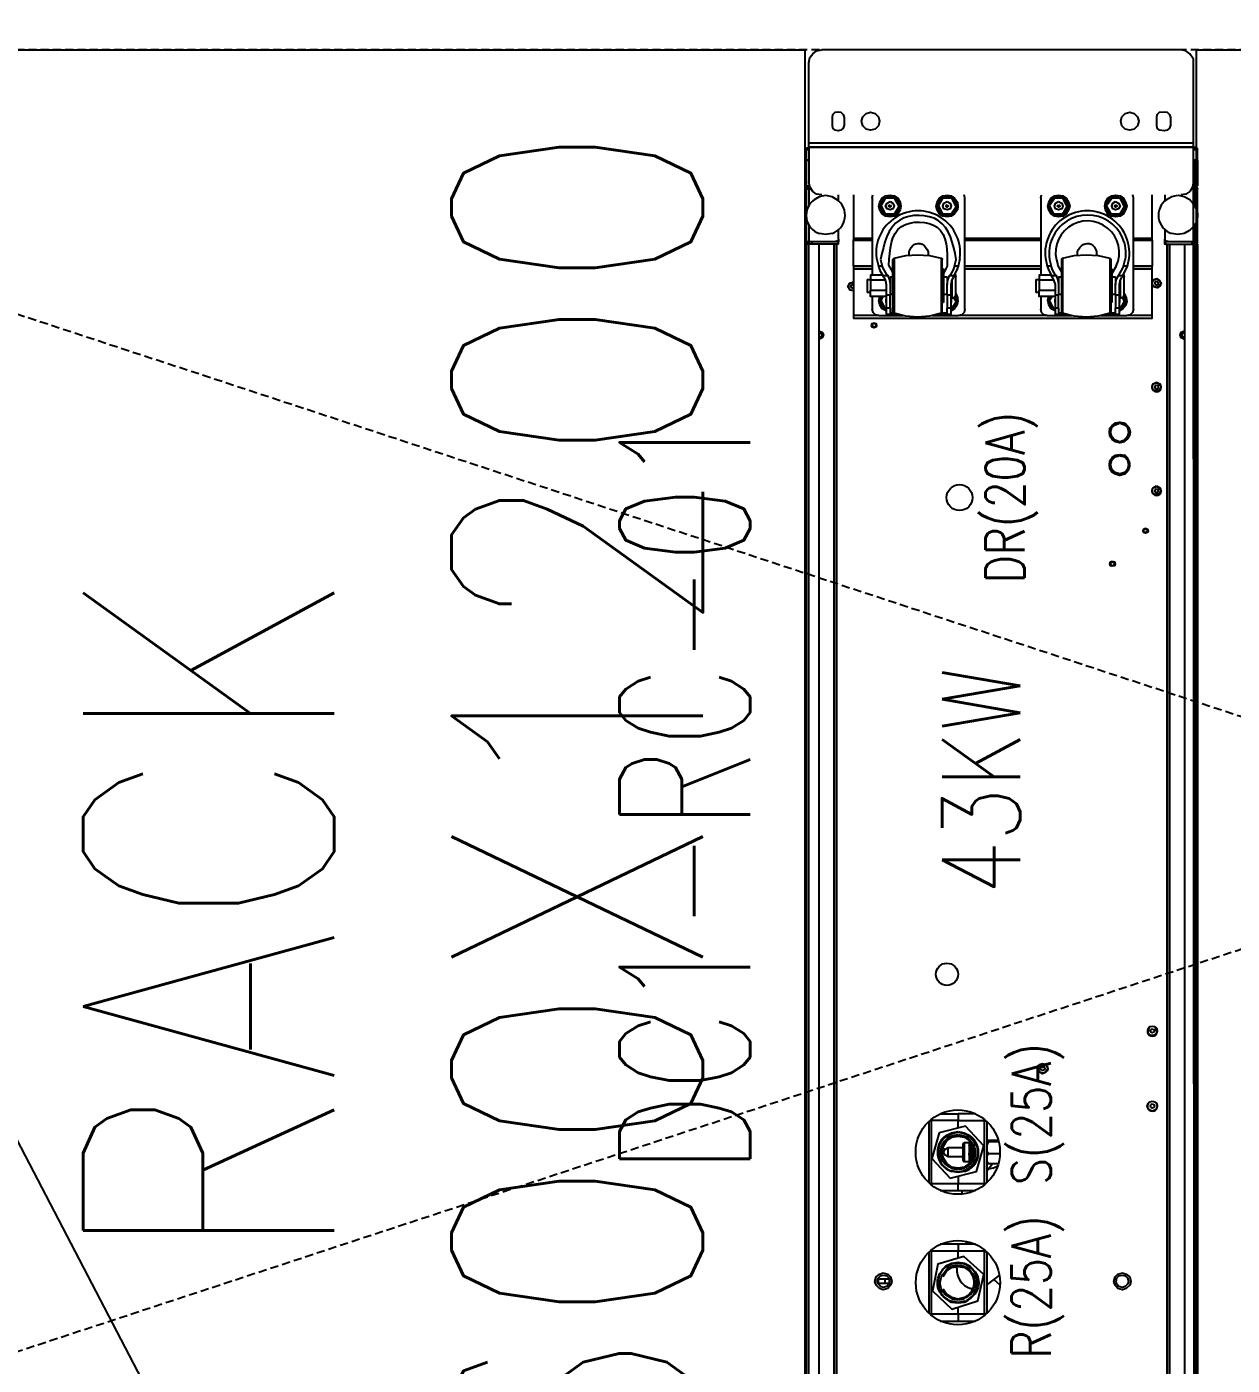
# Model space of a CAD drawing. Extents: x 225000 to 2157367, y 208400 to 840900.
# Drawn here: x 507649 to 508573, y 394294 to 395320 of the extents above; entities that cross this region are included whole.
import ezdxf
from ezdxf.enums import TextEntityAlignment as Align

# ---------------------------------------------------------------- set-up
doc = ezdxf.new("R2010")
doc.units = 0
doc.header["$LTSCALE"] = 10
doc.linetypes.add('XFDP20-DC-PH1$0$HIDDEN2', pattern=[0.1875, 0.125, -0.0625])
for name, color, linetype in [('XFDP20-DC-PH1$0$A-EQ (PH1)', 15, 'XFDP20-DC-PH1$0$HIDDEN2'), ('XFM2Q20-DC$0$M-EQ-TEXT', 3, 'Continuous'), ('XFM2Q20-DC$0$M-HVAC-CEQPM', 22, 'Continuous'), ('XFM2Q20-DC$0$RACK-DC1-600X1200', 6, 'Continuous')]:
    doc.layers.add(name, color=color, linetype=linetype)
doc.styles.add('XFM2Q20-DC$0$XFL10-HVAC-EQ-L194205$0$M-TXT', font='simplex.shx', dxfattribs={"width": 0.8, "bigfont": 'chineset.shx'})
doc.styles.add('XFM2Q20-DC$0$XFL10-HVAC-EQ-L194205$0$Standard', font='txt.shx', dxfattribs={"bigfont": 'chineset.shx'})
doc.styles.add('XFM2Q20-DC$0$XOL30-HVAC-EQ-L194205$0$Standard', font='txt.shx', dxfattribs={"width": 0.8, "bigfont": 'chineset.shx'})

# ---------------------------------------------------------------- blocks, each defined once
blk = doc.blocks.new('Data Center Layout_L20')
blk.add_line((511425.59, 187202.31), (498925.59, 211202.31))
blk = doc.blocks.new('XFDP20-DC-PH1')
at = {"layer": 'XFDP20-DC-PH1$0$A-EQ (PH1)', "ltscale": 5}
for p, q in [((510675.6, 194102.3, 0), (507025.6, 195302.3, 0)), ((507025.6, 194102.3, 0), (510675.6, 195302.3, 0))]:
    blk.add_line(p, q, dxfattribs=at)
blk.add_lwpolyline([(510675.6, 195302.3), (507025.6, 195302.3), (507025.6, 194102.3), (510675.6, 194102.3)], close=True, dxfattribs=at)
blk = doc.blocks.new('XFM2Q20-DC$0$43KW-ROW COOLER')
at = {"layer": 'XFM2Q20-DC$0$M-HVAC-CEQPM'}
for p, q in [((2185.3, -1392.6), (2184.9, -302.6)), ((2187.9, -312.9), (2185.7, -312.9)), ((2185.7, -332.2), (2185.7, -312.9)), ((2187.9, -312.9), (2187.9, -332.2)), ((2185.7, -332.2), (2187.9, -332.2)), ((1894.3, -342.6), (1898.2, -340.4)), ((1898.2, -340.4), (1902.9, -339.5)), ((1902.9, -339.5), (1907.7, -340.4)), ((1907.7, -340.4), (1911.5, -342.6)), ((2164.2, -342.6), (2168.1, -340.4)), ((2168.1, -340.4), (2172.8, -339.5)), ((2172.8, -339.5), (2177.6, -340.4)), ((2177.6, -340.4), (2181.9, -342.6)), ((1902.9, -369.6), (1898.2, -368.8)), ((1907.7, -368.8), (1902.9, -369.6)), ((2172.8, -369.6), (2168.1, -368.8)), ((2177.6, -368.8), (2172.8, -369.6)), ((1897.8, -376.9), (1890, -376.9)), ((1890, -1353.7), (1890, -376.9)), ((1897.8, -376.9), (1897.8, -1317.8)), ((2178, -376.9), (2185.7, -376.9)), ((2178, -376.9), (2178, -1317.8)), ((2185.7, -1353.7), (2185.7, -376.9)), ((1942, -387.7), (1943.3, -393.7)), ((1945, -388.6), (1946.3, -393.7)), ((1966.9, -385.1), (1966.9, -382.5)), ((1981.5, -382.5), (1981.5, -385.5)), ((2001.7, -393.7), (2003, -388.6)), ((2004.7, -393.7), (2006, -387.7)), ((2071.4, -387.7), (2072.7, -393.7)), ((2074.4, -388.6), (2075.7, -393.7)), ((2095.9, -385.1), (2095.9, -382.5)), ((2110.5, -382.5), (2110.5, -385.5)), ((2131.1, -393.7), (2132.4, -388.6)), ((2134.1, -393.7), (2135.4, -387.7)), ((1954.4, -398.4), (1951.4, -392.9)), ((1996.1, -393.7), (1993.1, -399.3)), ((2083.8, -398.4), (2080.8, -392.9)), ((2125.5, -393.7), (2122.1, -399.3)), ((2153.9, -484), (2156.5, -482.7)), ((2156.5, -482.7), (2159.1, -484)), ((2128.5, -514.1), (2128.5, -513.2)), ((2128.5, -513.2), (2131.6, -513.7)), ((2131.6, -528.3), (2128.5, -529.1)), ((2128.5, -529.1), (2128.5, -528.3)), ((2128.5, -539), (2128.5, -538.2)), ((2128.5, -538.2), (2131.6, -538.6)), ((2128.5, -554.1), (2128.5, -552.8)), ((2131.6, -553.2), (2128.5, -554.1)), ((2153.9, -563.5), (2156.5, -562.2)), ((2156.5, -562.2), (2159.1, -563.5)), ((2151.3, -976.4), (2153.1, -976)), ((2151.3, -976.4), (2153.1, -976)), ((2153.1, -976), (2155.2, -976.4)), ((2153.1, -976), (2155.2, -976.4)), ((2151.3, -1034), (2153.1, -1033.6)), ((2153.1, -1033.6), (2155.2, -1034)), ((1995, -1059.9), (1999.3, -1057.8)), ((1995.4, -1060.4), (1999.7, -1058.2)), ((1996.2, -1061.6), (2000.1, -1059.9)), ((1999.3, -1057.8), (2004.4, -1056.9)), ((1999.7, -1058.2), (2004.4, -1057.3)), ((2000.1, -1059.9), (2004.4, -1059.1)), ((2004.4, -1056.9), (2009.1, -1057.8)), ((2004.4, -1057.3), (2009.1, -1058.2)), ((2004.4, -1059.1), (2008.3, -1059.9)), ((2008.3, -1059.9), (2012.1, -1061.6)), ((2009.1, -1057.8), (2013.4, -1059.9)), ((2009.1, -1058.2), (2013, -1060.4)), ((2004.4, -1087.9), (1999.7, -1087)), ((2004.4, -1086.1), (2000.1, -1085.3)), ((2008.3, -1085.3), (2004.4, -1086.1)), ((2009.1, -1087), (2004.4, -1087.9)), ((2004.4, -1088.3), (1999.3, -1087.4)), ((2009.1, -1087.4), (2004.4, -1088.3)), ((1995, -1159.8), (1999.3, -1157.7)), ((1995.4, -1160.3), (1999.7, -1158.1)), ((1999.3, -1157.7), (2004.5, -1156.8)), ((1999.7, -1158.1), (2004.5, -1157.3)), ((2004.5, -1156.8), (2009.2, -1157.7)), ((2004.5, -1157.3), (2009.2, -1158.1)), ((2009.2, -1157.7), (2013.5, -1159.8)), ((2009.2, -1158.1), (2013.1, -1160.3)), ((1992.9, -1168), (1995.4, -1163.7)), ((1995.4, -1163.7), (1999.7, -1161.1)), ((1996.3, -1161.6), (2000.2, -1159.8)), ((1999.7, -1161.1), (2004.5, -1160.3)), ((2000.2, -1159.8), (2004.5, -1159)), ((2003.2, -1161.6), (2003.2, -1160.3)), ((2004.5, -1159), (2008.3, -1159.8)), ((2004.5, -1160.3), (2009.2, -1161.1)), ((2008.3, -1159.8), (2012.2, -1161.6)), ((2009.2, -1161.1), (2013.1, -1163.7)), ((1995.4, -1181.3), (1992.9, -1177.5)), ((2015.6, -1177.5), (2013.9, -1177)), ((1999.7, -1183.9), (1995.4, -1181.3)), ((2004.5, -1188.2), (1999.3, -1187.8)), ((2004.5, -1185.2), (1999.7, -1183.9)), ((2004.5, -1187.8), (1999.7, -1186.9)), ((2004.5, -1186.1), (2000.2, -1185.2)), ((2009.2, -1183.9), (2004.5, -1185.2)), ((2008.3, -1185.2), (2004.5, -1186.1)), ((2009.2, -1186.9), (2004.5, -1187.8)), ((2009.2, -1187.8), (2004.5, -1188.2))]:
    blk.add_line(p, q, dxfattribs=at)
for points in [[(2184.9, -299.6), (1890, -299.6), (1890, -237.9), (1890.9, -234), (1893, -231), (1896, -228.9), (1899.9, -228)], [(2175, -228), (1899.9, -228)], [(2184.9, -299.6), (2184.9, -235.2), (2181.9, -231), (2178.8, -228.9), (2175, -228)], [(1917.1, -279.8), (1917.1, -285.8), (1916.3, -288), (1914.5, -289.7), (1912.4, -290.1), (1910.2, -289.7), (1908.5, -288), (1908.1, -285.8), (1908.1, -279.8), (1908.5, -277.6), (1910.2, -275.9), (1912.4, -275.5), (1914.5, -275.9), (1916.3, -277.6), (1917.1, -279.8), (1917.1, -279.8)], [(1937.3, -289.7), (1933.9, -288.8), (1931.3, -286.2), (1930.4, -282.8), (1931.3, -279.4), (1933.9, -276.8), (1937.3, -275.9), (1940.8, -276.8), (1943.3, -279.4), (1944.2, -282.8), (1943.3, -286.2), (1940.8, -288.8), (1937.3, -289.7), (1937.3, -289.7)], [(2135.9, -289.7), (2132.5, -288.8), (2129.9, -286.2), (2129.1, -282.8), (2129.9, -279.4), (2132.5, -276.8), (2135.9, -275.9), (2139.4, -276.8), (2142, -279.4), (2142.8, -282.8), (2142, -286.2), (2139.4, -288.8), (2135.9, -289.7), (2135.9, -289.7)], [(2167.2, -285.8), (2166.4, -288), (2164.7, -289.7), (2162.5, -290.1), (2158.7, -289.7), (2157, -288), (2156.6, -285.8), (2156.6, -279.8), (2157, -277.6), (2158.7, -275.9), (2162.5, -275.5), (2164.7, -275.9), (2166.4, -277.6), (2167.2, -279.8), (2167.2, -285.8), (2167.2, -285.8)], [(1890, -304.3), (1887.9, -304.3), (1888.7, -303), (1890, -302.6)], [(1887.9, -304.3), (1887.9, -304.7)], [(1890, -304.7), (1887.9, -304.7), (1887.9, -312.5)], [(1890, -302.6), (2184.9, -302.6), (2184.9, -299.6)], [(1890, -302.6), (1890, -299.6)], [(2184.9, -329.2), (2184.9, -302.6), (1890, -302.6)], [(1890, -302.6), (1890, -329.2)], [(2184.9, -302.6), (2185.7, -302.6), (2185.7, -304.3)], [(2185.7, -304.3), (2184.9, -304.3)], [(2185.7, -302.6), (2185.7, -304.3)], [(2185.7, -302.6), (2187, -303), (2187.9, -304.3)], [(2187.9, -312.5), (2187.9, -304.7), (2185.7, -304.7), (2185.7, -304.3)], [(2185.7, -304.3), (2187.9, -304.3)], [(2185.7, -304.7), (2185.7, -304.3)], [(2187.9, -304.7), (2187.9, -304.3)], [(1890, -312.5), (1887.9, -312.5)], [(1887.9, -312.5), (1887.9, -312.9)], [(1890, -312.9), (1887.9, -312.9), (1887.9, -332.2), (1890, -332.2)], [(2187.9, -312.5), (2184.9, -312.5)], [(2185.7, -312.9), (2185.7, -312.5)], [(2187.9, -312.9), (2187.9, -312.5)], [(1887.9, -334.4), (1890, -334.4), (1890, -332.2)], [(1887.9, -334.4), (1888.7, -332.7), (1890, -332.2)], [(1887.9, -334.4), (1887.9, -334)], [(1887.9, -334.4), (1887.9, -374.8), (1890, -374.8)], [(1889.6, -332.2), (1889.6, -331.8)], [(1899.9, -339.1), (1896, -338.7), (1893, -336.5), (1890.9, -333.1), (1890, -329.2)], [(1890, -332.2), (1890, -331.8)], [(1890, -332.2), (1890.5, -332.2)], [(1890.5, -332.2), (1890, -332.2)], [(1890, -334.4), (1890, -334)], [(1890, -334.4), (1890, -334)], [(1891.3, -334.4), (1890, -334.4)], [(1890, -334.4), (1891.3, -334.4)], [(1890, -334.4), (1890, -347.3)], [(2184.9, -329.2), (2184, -333.1), (2181.9, -336.5), (2178.8, -338.7), (2175, -339.1)], [(2185.7, -332.2), (2185.7, -334.4), (2183.6, -334.4)], [(2183.6, -334.4), (2183.6, -334)], [(2183.6, -334), (2183.6, -334.4)], [(2185.7, -334.4), (2183.6, -334.4)], [(2184.4, -332.2), (2185.7, -332.2)], [(2185.7, -332.2), (2184.4, -332.2)], [(2185.7, -332.2), (2185.7, -331.8)], [(2185.7, -332.2), (2187, -332.7), (2187.9, -334.4)], [(2185.7, -334.4), (2185.7, -334)], [(2185.7, -334.4), (2185.7, -334)], [(2187.9, -334.4), (2185.7, -334.4)], [(2185.7, -374.8), (2187.9, -374.8), (2187.9, -334.4)], [(2185.7, -347.3), (2185.7, -334.4)], [(2186.2, -332.2), (2186.2, -331.8)], [(2187.9, -334.4), (2187.9, -334)], [(1912.8, -343.4), (1912.8, -339.1)], [(1924.3, -339.1), (1924.3, -372.2)], [(1938.5, -341.3), (1939, -339.1)], [(1938.5, -341.3), (1938.5, -400.6)], [(1952.3, -339.5), (1955.3, -340), (1958.3, -341.7), (1960, -344.7), (1960.5, -347.7), (1960, -350.7), (1958.3, -353.7), (1955.3, -355.5), (1952.3, -355.9), (1948.8, -355.5), (1946.3, -353.7), (1944.5, -350.7), (1943.7, -347.7), (1944.5, -344.7), (1946.3, -341.7), (1948.8, -340), (1952.3, -339.5), (1952.3, -339.5)], [(1945.4, -347.3), (1948.8, -341.7), (1948.8, -341.3), (1945, -347.3), (1945.4, -347.3), (1945.4, -347.3)], [(1948.4, -354.2), (1945.8, -351.2), (1945, -347.3), (1945.8, -343.8), (1948.4, -341.3)], [(1945, -347.3), (1948.4, -354.2), (1948.8, -353.7)], [(1948.8, -353.7), (1945.4, -347.3)], [(1948.8, -341.3), (1952.3, -340.4), (1955.7, -341.3)], [(1948.8, -341.3), (1956.2, -341.3), (1955.7, -341.7)], [(1948.8, -353.7), (1955.7, -353.7), (1959.2, -348.1), (1955.7, -341.7), (1948.8, -341.7)], [(1952.3, -344.3), (1954.4, -345.6), (1955.3, -347.7), (1954.4, -349.9), (1952.3, -350.7), (1950.1, -349.9), (1948.8, -347.7), (1950.1, -345.6), (1952.3, -344.3), (1952.3, -344.3)], [(1959.6, -348.1), (1958.3, -351.6), (1955.7, -354.2), (1952.3, -355), (1948.8, -354.2)], [(1952.3, -346.9), (1952.7, -347.3), (1953.1, -347.7), (1952.7, -348.1), (1952.3, -348.6), (1951.4, -348.1), (1951.4, -347.3), (1952.3, -346.9), (1952.3, -346.9)], [(1955.7, -354.2), (1959.6, -348.1), (1959.2, -348.1)], [(1959.6, -348.1), (1956.2, -341.3), (1958.7, -344.3), (1959.6, -347.7)], [(1996.1, -339.5), (1999.1, -340), (2001.7, -341.7), (2003.9, -344.7), (2004.3, -347.7), (2003.9, -350.7), (2001.7, -353.7), (1999.1, -355.5), (1996.1, -355.9), (1992.7, -355.5), (1990.1, -353.7), (1988.4, -350.7), (1987.5, -347.7), (1988.4, -344.7), (1990.1, -341.7), (1992.7, -340), (1996.1, -339.5), (1996.1, -339.5)], [(1989.3, -347.3), (1992.7, -341.7), (1992.3, -341.3), (1988.4, -347.3), (1989.3, -347.3), (1989.3, -347.3)], [(1988.4, -347.3), (1992.3, -354.2), (1992.7, -353.7)], [(1999.1, -354.2), (1995.7, -355), (1992.3, -354.2), (1989.7, -351.2), (1988.8, -347.3), (1989.7, -343.8), (1992.3, -341.3)], [(1992.7, -353.7), (1989.3, -347.3)], [(1992.3, -341.3), (1999.6, -341.3), (1999.6, -341.7)], [(1992.7, -341.3), (1996.1, -340.4), (1999.6, -341.3)], [(1992.7, -353.7), (1999.1, -353.7), (2003, -348.1), (1999.6, -341.7), (1992.7, -341.7)], [(1996.1, -344.3), (1998.3, -345.6), (1999.1, -347.7), (1998.3, -349.9), (1996.1, -350.7), (1993.6, -349.9), (1992.7, -347.7), (1993.6, -345.6), (1996.1, -344.3), (1996.1, -344.3)], [(1996.1, -346.9), (1996.6, -347.3), (1997, -347.7), (1996.6, -348.1), (1996.1, -348.6), (1995.3, -348.1), (1995.3, -347.3), (1996.1, -346.9), (1996.1, -346.9)], [(2003.4, -348.1), (1999.6, -341.3)], [(1999.6, -354.2), (2003.4, -348.1), (2003, -348.1)], [(2003.4, -348.1), (2002.2, -351.6), (1999.6, -354.2)], [(2000, -341.3), (2002.6, -344.3), (2003.4, -347.7)], [(2009.5, -426.8), (2009.5, -341.3), (2009, -339.1)], [(2067.9, -341.3), (2068.4, -339.1)], [(2067.9, -341.3), (2067.9, -400.6)], [(2081.3, -339.5), (2084.7, -340), (2087.3, -341.7), (2089, -344.7), (2089.9, -347.7), (2089, -350.7), (2087.3, -353.7), (2084.7, -355.5), (2081.3, -355.9), (2078.2, -355.5), (2075.7, -353.7), (2073.9, -350.7), (2073.1, -347.7), (2073.9, -344.7), (2075.7, -341.7), (2078.2, -340), (2081.3, -339.5), (2081.3, -339.5)], [(2074.4, -347.3), (2078.2, -341.7), (2077.8, -341.3), (2073.9, -347.3), (2074.4, -347.3), (2074.4, -347.3)], [(2084.7, -354.2), (2081.3, -355), (2077.8, -354.2), (2074.8, -351.2), (2073.9, -347.3), (2075.2, -343.8), (2077.8, -341.3)], [(2073.9, -347.3), (2077.8, -354.2), (2077.8, -353.7)], [(2077.8, -353.7), (2074.4, -347.3)], [(2077.8, -341.3), (2085.1, -341.3), (2084.7, -341.7)], [(2077.8, -353.7), (2084.7, -353.7), (2088.1, -348.1), (2084.7, -341.7), (2078.2, -341.7)], [(2078.2, -341.3), (2081.7, -340.4), (2085.1, -341.3)], [(2081.3, -344.3), (2083.8, -345.6), (2084.7, -347.7), (2083.8, -349.9), (2081.3, -350.7), (2079.1, -349.9), (2078.2, -347.7), (2079.1, -345.6), (2081.3, -344.3), (2081.3, -344.3)], [(2081.3, -346.9), (2082.1, -347.3), (2082.5, -347.7), (2082.1, -348.1), (2081.3, -348.6), (2080.8, -348.1), (2080.4, -347.7), (2080.8, -347.3), (2081.3, -346.9), (2081.3, -346.9)], [(2089, -348.1), (2085.1, -341.3), (2087.7, -344.3), (2089, -347.7)], [(2085.1, -354.2), (2089, -348.1), (2088.1, -348.1)], [(2089, -348.1), (2087.7, -351.6), (2085.1, -354.2)], [(2125.1, -339.5), (2128.5, -340), (2131.1, -341.7), (2132.8, -344.7), (2133.7, -347.7), (2132.8, -350.7), (2131.1, -353.7), (2128.5, -355.5), (2125.1, -355.9), (2122.1, -355.5), (2119.1, -353.7), (2117.4, -350.7), (2116.9, -347.7), (2117.4, -344.7), (2119.1, -341.7), (2122.1, -340), (2125.1, -339.5), (2125.1, -339.5)], [(2121.2, -354.2), (2118.7, -351.2), (2117.8, -347.3), (2119.1, -343.8), (2121.7, -341.3), (2125.1, -340.4), (2128.5, -341.3)], [(2118.2, -347.3), (2122.1, -341.7), (2121.7, -341.3), (2117.8, -347.3), (2118.2, -347.3), (2118.2, -347.3)], [(2117.8, -347.3), (2121.7, -354.2), (2121.7, -353.7)], [(2121.7, -353.7), (2118.2, -347.3)], [(2121.7, -341.3), (2129, -341.3), (2128.5, -341.7)], [(2121.7, -353.7), (2128.5, -353.7), (2132, -348.1), (2128.5, -341.7), (2122.1, -341.7)], [(2125.1, -344.3), (2127.3, -345.6), (2128.5, -347.7), (2127.3, -349.9), (2125.1, -350.7), (2123, -349.9), (2122.1, -347.7), (2123, -345.6), (2125.1, -344.3), (2125.1, -344.3)], [(2125.1, -346.9), (2126, -347.3), (2126, -348.1), (2125.1, -348.6), (2124.7, -348.1), (2124.2, -347.7), (2124.7, -347.3), (2125.1, -346.9), (2125.1, -346.9)], [(2128.5, -354.2), (2132.4, -348.1), (2132, -348.1)], [(2132.4, -348.1), (2129, -341.3), (2131.6, -344.3), (2132.4, -347.7)], [(2132.4, -348.1), (2131.6, -351.6), (2129, -354.2)], [(2138.9, -426.8), (2138.9, -341.3), (2138.4, -339.1)], [(2153.1, -372.2), (2153.1, -339.1)], [(2162.9, -339.1), (2162.9, -343.4)], [(1948.4, -354.2), (1955.7, -354.2), (1955.7, -353.7)], [(1992.3, -354.2), (1999.6, -354.2), (1999.1, -353.7)], [(2077.8, -354.2), (2085.1, -354.2), (2084.7, -353.7)], [(2121.7, -354.2), (2128.5, -354.2), (2128.5, -353.7)], [(2128.5, -354.2), (2125.1, -355), (2121.7, -354.2)], [(1890, -361.9), (1890, -374.8)], [(1912.8, -373.1), (1912.8, -365.8)], [(2162.9, -365.8), (2162.9, -373.1)], [(2185.7, -374.8), (2185.7, -361.9)], [(1887.9, -375.2), (1887.9, -374.8)], [(1890, -376.9), (1888.7, -376.5), (1887.9, -375.2)], [(1890, -376.9), (1887.9, -376.9), (1887.9, -1353.7)], [(1890, -374.8), (1910.7, -374.8)], [(1890, -375.2), (1890, -374.8)], [(1890, -375.2), (1890, -374.8)], [(1890, -375.2), (1890, -374.8)], [(1890, -375.2), (1890, -376.9)], [(1892.2, -376.9), (1892.2, -375.2), (1890, -375.2)], [(1912.8, -376.9), (1912.8, -375.2), (1892.2, -375.2)], [(1912.8, -376.9), (1892.2, -376.9)], [(1909.4, -1317.8), (1909.4, -376.9)], [(1912.8, -373.1), (1912.4, -374.4), (1910.7, -374.8)], [(1911.1, -375.2), (1911.1, -374.8)], [(1911.1, -375.2), (1911.1, -374.8)], [(1911.1, -1317.8), (1911.1, -376.9)], [(1911.1, -376.9), (1911.1, -1317.8)], [(1912.8, -373.1), (1912.8, -375.2)], [(1924.3, -372.2), (1924.3, -373.9)], [(1924.3, -372.2), (1938.5, -372.2)], [(1924.3, -373.9), (1924.3, -373.5)], [(1924.3, -373.9), (1938.5, -373.9)], [(1924.3, -393.7), (1924.3, -373.9)], [(1938.5, -373.9), (1924.3, -373.9)], [(2009.5, -372.2), (2067.9, -372.2)], [(2009.5, -373.9), (2067.9, -373.9)], [(2067.9, -373.9), (2009.5, -373.9)], [(2138.9, -372.2), (2153.1, -372.2)], [(2138.9, -373.9), (2153.1, -373.9)], [(2153.1, -373.9), (2138.9, -373.9)], [(2153.1, -373.9), (2153.1, -372.2)], [(2153.1, -373.9), (2153.1, -373.5)], [(2153.1, -373.9), (2153.1, -393.7)], [(2163.4, -376.9), (2162.9, -376.9), (2162.9, -373.1)], [(2165.1, -374.8), (2163.4, -374.4), (2162.9, -373.1)], [(2163.4, -375.2), (2163.4, -376.9), (2183.6, -376.9)], [(2183.6, -375.2), (2163.4, -375.2)], [(2164.7, -374.8), (2164.7, -375.2)], [(2164.7, -376.9), (2164.7, -1317.8)], [(2164.7, -1317.8), (2164.7, -376.9)], [(2165.1, -374.8), (2185.7, -374.8)], [(2166.4, -376.9), (2166.4, -1317.8)], [(2183.6, -375.2), (2183.6, -376.9)], [(2185.7, -376.9), (2185.7, -375.2), (2183.6, -375.2)], [(2185.7, -375.2), (2185.7, -374.8)], [(2185.7, -374.8), (2185.7, -375.2)], [(2187.9, -375.2), (2187, -376.5), (2185.7, -376.9)], [(2185.7, -376.9), (2187.9, -376.9), (2187.9, -1353.7), (2185.7, -1353.7)], [(2187.9, -375.2), (2187.9, -374.8)], [(1954.4, -388.6), (1955.3, -387.7)], [(1954.4, -429), (1954.4, -388.6)], [(1955.3, -387.7), (1964.3, -385.5), (1973.3, -385.1), (1982.4, -385.5), (1991.4, -387.7)], [(1955.3, -387.7), (1955.3, -429.8)], [(1991.4, -387.7), (1992.3, -388.1), (1992.3, -388.6)], [(1991.4, -387.7), (1991.4, -429.8)], [(1992.3, -429), (1992.3, -388.6)], [(2083.8, -388.6), (2083.8, -388.1), (2084.3, -387.7)], [(2083.8, -429), (2083.8, -388.6)], [(2084.3, -387.7), (2093.3, -385.5), (2102.8, -385.1), (2111.8, -385.5), (2120.8, -387.7)], [(2084.3, -387.7), (2084.3, -429.8)], [(2120.8, -387.7), (2121.7, -388.6)], [(2120.8, -387.7), (2120.8, -429.8)], [(2121.7, -429), (2121.7, -388.6)], [(1924.3, -393.7), (1924.3, -393.3)], [(1924.3, -393.7), (1924.3, -395.9)], [(1938.5, -393.7), (1924.3, -393.7)], [(1924.3, -393.7), (1938.5, -393.7)], [(1924.3, -395.9), (1924.3, -431.5)], [(1924.3, -395.9), (1938.5, -395.9)], [(1950.1, -400.6), (1948, -397.2), (1946.3, -393.7), (1943.3, -393.7)], [(1943.3, -393.7), (1944.5, -397.2), (1946.7, -401)], [(1992.3, -395.9), (1993.1, -395.9)], [(1993.1, -395.9), (1993.1, -421.7)], [(2001.7, -393.7), (2000.4, -397.2), (1998.3, -400.6)], [(1999.1, -398.9), (1999.1, -399.3)], [(2001.3, -401), (2003.4, -397.2), (2004.7, -393.7)], [(2004.7, -393.7), (2001.7, -393.7)], [(2067.9, -393.7), (2009.5, -393.7)], [(2009.5, -393.7), (2067.9, -393.7)], [(2009.5, -395.9), (2067.9, -395.9)], [(2079.1, -400.6), (2077, -397.2), (2075.7, -393.7), (2072.7, -393.7)], [(2072.7, -393.7), (2073.9, -397.2), (2076.1, -401)], [(2121.7, -395.9), (2122.1, -395.9)], [(2122.1, -395.9), (2122.1, -421.7)], [(2131.1, -393.7), (2129.4, -397.2), (2127.3, -400.6)], [(2128.1, -398.9), (2128.1, -399.3)], [(2130.7, -401), (2132.8, -397.2), (2134.1, -393.7)], [(2134.1, -393.7), (2131.1, -393.7)], [(2153.1, -395.9), (2153.1, -393.7), (2138.9, -393.7)], [(2138.9, -393.7), (2153.1, -393.7)], [(2138.9, -395.9), (2153.1, -395.9)], [(2153.1, -393.7), (2153.1, -393.3)], [(2153.1, -431.5), (2153.1, -395.9)], [(1924.3, -412.6), (1921.8, -412.2), (1920, -409.6), (1921.3, -407), (1923.9, -405.8)], [(1924.3, -412.6), (1923.9, -412.6), (1921.3, -411.8), (1920.5, -408.8), (1921.8, -406.6), (1924.3, -406.2)], [(1923.9, -410.9), (1922.6, -410.5), (1922.2, -409.6), (1922.6, -408.3), (1923.5, -407.9), (1924.3, -407.9)], [(1923.9, -405.8), (1924.3, -405.8)], [(1934.7, -404), (1937.2, -404)], [(1934.7, -404), (1934.7, -413.9)], [(1946.7, -400.6), (1937.2, -400.6), (1937.2, -404.5)], [(1948.4, -404.5), (1937.2, -404.5), (1937.2, -412.2), (1949.3, -412.2)], [(1946.7, -401), (1950.6, -401), (1950.1, -400.6)], [(1947.6, -402.3), (1946.7, -401)], [(1947.6, -402.3), (1948.8, -404.9), (1949.3, -407.9), (1949.3, -416.1)], [(1950.6, -401), (1951.9, -404.5), (1952.3, -407.9)], [(1951.4, -404), (1952.3, -404)], [(1952.3, -401.9), (1954.4, -401.9)], [(1952.3, -401.9), (1952.3, -407.9)], [(1952.3, -407.9), (1952.3, -416.1)], [(1993.1, -401.9), (1996.1, -401.9)], [(1996.1, -407.9), (1996.6, -404.5), (1997.9, -401)], [(1996.1, -401.9), (1996.1, -407.9)], [(1996.1, -404), (1996.6, -404)], [(1996.1, -416.1), (1996.1, -407.9)], [(1998.3, -400.6), (1997.9, -401)], [(1997.9, -401), (2001.3, -401)], [(1999.1, -416.1), (1999.1, -407.9), (1999.6, -404.9), (2000.9, -402.3)], [(1999.1, -407.9), (1999.1, -408.8)], [(1999.6, -404.9), (1999.6, -418.6)], [(2001.3, -401), (2000.9, -402.3)], [(2002.2, -400.2), (2002.6, -401.9)], [(2002.6, -415.6), (2002.6, -401.9)], [(2064.1, -404), (2066.6, -404)], [(2064.1, -404), (2064.1, -413.9)], [(2075.7, -400.6), (2066.6, -400.6), (2066.6, -404.5)], [(2077.8, -404.5), (2066.6, -404.5), (2066.6, -412.2), (2078.7, -412.2)], [(2076.1, -401), (2079.5, -401), (2079.1, -400.6)], [(2076.5, -402.3), (2076.1, -401)], [(2076.5, -402.3), (2077.8, -404.9), (2078.7, -407.9), (2078.7, -416.1)], [(2079.5, -401), (2080.8, -404.5), (2081.3, -407.9)], [(2080.8, -404), (2081.3, -404)], [(2081.3, -401.9), (2083.8, -401.9)], [(2081.3, -401.9), (2081.3, -407.9)], [(2081.3, -407.9), (2081.3, -416.1)], [(2122.1, -401.9), (2125.1, -401.9)], [(2125.1, -407.9), (2125.5, -404.5), (2127.3, -401)], [(2125.1, -401.9), (2125.1, -407.9)], [(2125.1, -404), (2126, -404)], [(2125.1, -416.1), (2125.1, -407.9)], [(2127.3, -400.6), (2127.3, -401)], [(2127.3, -401), (2130.7, -401)], [(2128.1, -416.1), (2128.1, -407.9), (2128.5, -404.9), (2129.8, -402.3)], [(2128.1, -407.9), (2128.1, -408.8)], [(2128.5, -404.9), (2128.5, -418.6)], [(2130.7, -401), (2129.8, -402.3)], [(2131.1, -400.2), (2131.6, -401.9)], [(2131.6, -415.6), (2131.6, -401.9)], [(2156.5, -403.2), (2158.6, -404.5), (2159.9, -406.6), (2159.1, -409.2), (2156.9, -410.5), (2154.3, -409.6), (2153.1, -407.5)], [(2153.1, -406.2), (2154.3, -404), (2156.5, -403.2)], [(2156.5, -403.6), (2158.6, -404.5), (2159.9, -407), (2158.6, -409.2), (2156.5, -410), (2153.9, -409.2), (2153.1, -407), (2153.9, -404.5), (2156.5, -403.6), (2156.5, -403.6)], [(2156.5, -405.3), (2157.4, -405.8), (2157.8, -407), (2157.4, -407.9), (2156.5, -408.3), (2155.6, -407.9), (2155.2, -407), (2155.6, -405.8), (2156.5, -405.3), (2156.5, -405.3)], [(1923.9, -410.9), (1924.3, -410.5)], [(1937.2, -413.9), (1934.7, -413.9)], [(1949.3, -416.9), (1937.2, -416.9), (1937.2, -412.2)], [(1938.5, -416.9), (1938.5, -426.8)], [(1949.3, -428.1), (1946.3, -426.4), (1944.5, -423.4), (1943.7, -420.4), (1944.5, -416.9)], [(1946.7, -416.9), (1945, -419.9), (1945.4, -419.9)], [(1945, -419.5), (1945.8, -416.9)], [(1945, -419.9), (1948.4, -426.8), (1948.8, -426.4)], [(1948.4, -426.4), (1945.8, -423.8), (1945, -419.9)], [(1945.4, -419.9), (1947.1, -416.9)], [(1949.3, -426.4), (1948.8, -426.4), (1945.4, -419.9)], [(1952.3, -426), (1952.3, -416.1), (1949.3, -416.1), (1949.3, -426)], [(1949.3, -421.7), (1949.3, -419.1)], [(1954.4, -415.6), (1952.3, -415.6)], [(1996.1, -415.6), (1993.1, -415.6)], [(1999.1, -426), (1999.1, -416.1), (1996.1, -416.1), (1996.1, -426)], [(2002.6, -414.8), (2003.9, -417.8), (2004.3, -420.8), (2003.4, -423.8), (2001.7, -426.4), (1999.1, -428.1)], [(2002.6, -415.6), (2001.7, -417.8), (1999.6, -418.6), (1999.1, -418.6)], [(1999.1, -426.4), (2003, -420.8), (2001.3, -418.2)], [(1999.1, -419.1), (1999.1, -421.7)], [(2001.7, -417.8), (2003.4, -420.8), (2002.2, -424.2), (1999.6, -426.8)], [(2002.2, -416.5), (2003.4, -420.4)], [(2066.6, -413.9), (2064.1, -413.9)], [(2078.7, -416.9), (2066.6, -416.9), (2066.6, -412.2)], [(2067.9, -416.9), (2067.9, -426.8)], [(2078.7, -428.1), (2075.7, -426.4), (2073.9, -423.4), (2073.1, -419.9), (2073.9, -416.9)], [(2076.1, -416.9), (2073.9, -419.9), (2074.4, -419.9)], [(2073.9, -419.5), (2074.8, -416.9)], [(2073.9, -419.9), (2077.8, -426.8), (2077.8, -426.4)], [(2077.8, -426.4), (2074.8, -423.8), (2073.9, -419.9)], [(2074.4, -419.9), (2076.5, -416.9)], [(2078.7, -426.4), (2077.8, -426.4), (2074.4, -419.9)], [(2081.3, -426), (2081.3, -416.1), (2078.7, -416.1), (2078.7, -426)], [(2078.7, -421.7), (2078.7, -419.1)], [(2083.8, -415.6), (2081.3, -415.6)], [(2125.1, -415.6), (2122.1, -415.6)], [(2128.1, -426), (2128.1, -416.1), (2125.1, -416.1), (2125.1, -426)], [(2131.6, -414.8), (2133.3, -417.8), (2133.7, -420.8), (2132.8, -423.8), (2130.7, -426.4), (2128.1, -428.1)], [(2131.6, -415.6), (2130.7, -417.8), (2128.5, -418.6), (2128.1, -418.6)], [(2128.1, -426.4), (2128.5, -426.4), (2132, -420.8), (2130.7, -418.2)], [(2128.1, -419.1), (2128.1, -421.7)], [(2131.1, -417.8), (2132.4, -420.8), (2131.6, -424.2), (2129, -426.8)], [(2131.6, -416.5), (2132.4, -420.4)], [(1943.7, -431.5), (1941.1, -431.1), (1939.4, -429.4), (1938.5, -426.8)], [(1948.4, -426.8), (1949.3, -426.8)], [(1949.3, -426.8), (1948.8, -426.8)], [(1952.3, -426), (1949.3, -426)], [(1949.3, -426), (1949.3, -430.3)], [(1951.4, -430.7), (1949.7, -430.7), (1949.3, -430.3)], [(1957.9, -430.7), (1951.4, -430.7)], [(1952.3, -426), (1952.3, -429.8)], [(1954.9, -429.8), (1952.3, -429.8)], [(1955.3, -429.8), (1954.4, -429)], [(1991.4, -429.8), (1982.4, -432), (1973.3, -432.8), (1964.3, -432), (1955.3, -429.8)], [(1997, -430.7), (1988.8, -430.7)], [(1992.3, -429), (1992.3, -429.4), (1991.4, -429.8)], [(1996.1, -429.8), (1991.8, -429.8)], [(1993.1, -421.7), (1992.3, -421.7)], [(1999.1, -426), (1996.1, -426)], [(1996.1, -429.8), (1996.1, -426)], [(1999.1, -430.3), (1998.3, -430.7), (1997, -430.7)], [(1999.1, -430.3), (1999.1, -426)], [(1999.1, -426.8), (1999.6, -426.8), (1999.1, -426.4)], [(1999.1, -426.8), (1999.1, -426.4)], [(1999.6, -426.8), (2003.4, -420.8), (2003, -420.8)], [(2009.5, -426.8), (2009, -429.4), (2007.3, -431.1), (2004.7, -431.5)], [(2072.7, -431.5), (2070.1, -431.1), (2068.4, -429.4), (2067.9, -426.8)], [(2077.8, -426.8), (2078.7, -426.8)], [(2078.7, -426.8), (2077.8, -426.8)], [(2081.3, -426), (2078.7, -426)], [(2078.7, -426), (2078.7, -430.3)], [(2080.4, -430.7), (2079.1, -430.7), (2078.7, -430.3)], [(2087.3, -430.7), (2080.4, -430.7)], [(2081.3, -426), (2081.3, -429.8)], [(2084.3, -429.8), (2081.3, -429.8)], [(2084.3, -429.8), (2083.8, -429.4), (2083.8, -429)], [(2120.8, -429.8), (2111.8, -432), (2102.8, -432.8), (2093.3, -432), (2084.3, -429.8)], [(2126, -430.7), (2118.2, -430.7)], [(2121.7, -429), (2120.8, -429.8)], [(2125.1, -429.8), (2121.2, -429.8)], [(2122.1, -421.7), (2121.7, -421.7)], [(2128.1, -426), (2125.1, -426)], [(2125.1, -429.8), (2125.1, -426)], [(2128.1, -430.3), (2127.7, -430.7), (2126, -430.7)], [(2128.1, -430.3), (2128.1, -426)], [(2128.1, -426.8), (2128.5, -426.8), (2128.5, -426.4)], [(2128.5, -426.8), (2128.1, -426.8)], [(2128.5, -426.8), (2132.4, -420.8), (2132, -420.8)], [(2138.9, -426.8), (2138, -429.4), (2136.3, -431.1), (2133.7, -431.5)], [(1924.3, -431.5), (1924.3, -433.7), (2153.1, -433.7), (2153.1, -431.5)], [(1943.3, -431.5), (1924.3, -431.5)], [(1939.8, -437.1), (1941.5, -437.6), (1942, -439.3), (1941.5, -440.6), (1939.8, -441), (1938.5, -440.6), (1938.1, -439.3), (1938.5, -437.6), (1939.8, -437.1), (1939.8, -437.1)], [(1939.8, -437.6), (1941.1, -438), (1941.5, -439.3), (1941.1, -440.1), (1939.8, -440.6), (1939, -440.1), (1938.5, -439.3), (1939, -438), (1939.8, -437.6), (1939.8, -437.6)], [(1943.7, -431.5), (1962.6, -431.5)], [(1984.5, -431.5), (2004.7, -431.5)], [(2072.2, -431.5), (2005.2, -431.5)], [(2072.7, -431.5), (2091.6, -431.5)], [(2113.5, -431.5), (2133.7, -431.5)], [(2153.1, -431.5), (2134.1, -431.5)], [(1897.8, -443.2), (1900.3, -444.4), (1901.2, -446.6), (1900.3, -448.7), (1897.8, -450)], [(1897.8, -443.6), (1899.9, -444.4), (1900.8, -446.6), (1899.9, -448.7), (1897.8, -449.6)], [(1897.8, -444.4), (1899.5, -445.3), (1899.9, -446.6), (1899.5, -447.9), (1897.8, -448.7)], [(2178, -450), (2175.4, -448.7), (2174.5, -446.6), (2175.4, -444.4), (2178, -443.2)], [(2178, -449.6), (2175.8, -448.7), (2175, -446.6), (2175.8, -444.4), (2178, -443.6)], [(2178, -448.7), (2176.3, -447.9), (2175.8, -446.6), (2176.3, -445.3), (2178, -444.4)], [(2156.5, -483.1), (2158.6, -484), (2159.9, -486.1), (2158.6, -488.7), (2156.5, -489.6), (2153.9, -488.7), (2153.1, -486.1), (2153.9, -484), (2156.5, -483.1), (2156.5, -483.1)], [(2156.5, -484.9), (2157.4, -485.3), (2157.8, -486.1), (2157.4, -487.4), (2156.5, -487.9), (2155.6, -487.4), (2155.2, -486.1), (2155.6, -485.3), (2156.5, -484.9), (2156.5, -484.9)], [(2128.1, -528.3), (2128.1, -529.1), (2125.1, -528.3), (2122.5, -526.6), (2120.8, -524), (2120.4, -521), (2120.8, -518), (2122.5, -515.8), (2125.1, -513.7), (2128.1, -513.2), (2128.1, -514.1)], [(2128.1, -528.3), (2124.7, -527), (2122.1, -524.4), (2121.2, -521), (2122.1, -517.5), (2124.7, -515.4), (2128.1, -514.1)], [(2128.5, -514.1), (2132, -515.4), (2134.1, -517.5), (2135, -521), (2134.1, -524.4), (2132, -527), (2128.5, -528.3)], [(2129, -514.1), (2129, -513.2)], [(2130.3, -513.7), (2130.7, -514.5)], [(2135.9, -523.5), (2135, -517.1)], [(2130.3, -528.7), (2130.3, -527.8)], [(2131.6, -527), (2132, -528.3)], [(2128.1, -552.8), (2128.1, -554.1), (2125.1, -553.2), (2122.5, -551.5), (2120.8, -548.9), (2120.4, -545.9), (2120.8, -542.9), (2122.5, -540.3), (2125.1, -538.6), (2128.1, -538.2)], [(2128.1, -552.8), (2124.7, -551.9), (2122.1, -549.3), (2121.2, -545.9), (2122.1, -542.5), (2124.7, -539.9), (2128.1, -539)], [(2121.2, -542.5), (2121.7, -542.9)], [(2128.1, -538.2), (2128.1, -539)], [(2128.5, -539), (2132, -539.9), (2134.1, -542.5), (2135, -545.9), (2134.1, -549.3), (2132, -551.9), (2128.5, -552.8)], [(2130.7, -539.5), (2130.7, -538.6)], [(2132.4, -539.5), (2132.4, -540.3)], [(2130.3, -553.6), (2130.3, -552.3)], [(2131.1, -552.3), (2132, -553.2)], [(2132, -551.5), (2132, -552.8)], [(2156.5, -562.7), (2158.6, -563.5), (2159.9, -565.7), (2158.6, -568.3), (2156.5, -569.1), (2153.9, -568.3), (2153.1, -565.7), (2153.9, -563.5), (2156.5, -562.7), (2156.5, -562.7)], [(2156.5, -564.4), (2157.4, -564.8), (2157.8, -565.7), (2157.4, -567), (2156.5, -567.4), (2155.6, -567), (2155.2, -565.7), (2155.6, -564.8), (2156.5, -564.4), (2156.5, -564.4)], [(2147.9, -594.5), (2149.6, -595.3), (2150, -596.6), (2149.6, -597.9), (2147.9, -598.3), (2146.6, -597.9), (2146.2, -596.6), (2146.6, -595.3), (2147.9, -594.5), (2147.9, -594.5)], [(2147.9, -595.3), (2149.2, -595.3), (2149.2, -597.5), (2147.9, -597.9), (2147, -597.5), (2146.6, -596.6), (2147, -595.3), (2147.9, -595.3), (2147.9, -595.3)], [(2122.5, -619.8), (2124.2, -620.3), (2124.7, -622), (2124.2, -623.3), (2122.5, -623.7), (2121.2, -623.3), (2120.8, -622), (2121.2, -620.3), (2122.5, -619.8), (2122.5, -619.8)], [(2122.5, -620.3), (2123.8, -620.7), (2124.2, -622), (2123.8, -622.9), (2122.5, -623.3), (2121.7, -622.9), (2121.2, -622), (2121.7, -620.7), (2122.5, -620.3), (2122.5, -620.3)], [(2153.1, -978.1), (2154.3, -978.6), (2154.8, -979.9), (2154.3, -980.7), (2153.1, -981.1), (2152.2, -980.7), (2151.8, -979.9), (2152.2, -978.6), (2153.1, -978.1), (2153.1, -978.1)], [(2069.2, -1004.8), (2071.4, -1005.2), (2072.7, -1006.5), (2073.1, -1008.7), (2072.7, -1010.4), (2071.4, -1011.7), (2069.2, -1012.5), (2067.5, -1011.7), (2065.8, -1010.4), (2065.4, -1008.7), (2065.8, -1006.5), (2067.5, -1005.2), (2069.2, -1004.8), (2069.2, -1004.8)], [(2069.2, -1004.8), (2070.9, -1005.2), (2072.2, -1006.5), (2073.1, -1008.7), (2072.2, -1010.4), (2070.9, -1011.7), (2069.2, -1012.1), (2067.5, -1011.7), (2066.2, -1010.4), (2065.8, -1008.7), (2066.2, -1006.5), (2067.5, -1005.2), (2069.2, -1004.8), (2069.2, -1004.8)], [(2069.2, -1006.9), (2070.5, -1007.4), (2070.9, -1008.7), (2070.5, -1009.5), (2069.2, -1010), (2067.9, -1009.5), (2067.5, -1008.7), (2067.9, -1007.4), (2069.2, -1006.9), (2069.2, -1006.9)], [(2070.9, -1007.8), (2067.9, -1007.8)], [(2153.1, -1033.6), (2155.2, -1034), (2156.5, -1035.3), (2156.9, -1037.5), (2156.5, -1039.2), (2155.2, -1040.5), (2153.1, -1041.3), (2151.3, -1040.5), (2150, -1039.2), (2149.2, -1037.5), (2150, -1035.3), (2151.3, -1034), (2153.1, -1033.6), (2153.1, -1033.6)], [(2153.1, -1035.7), (2154.3, -1036.2), (2154.8, -1037.5), (2154.3, -1038.3), (2153.1, -1038.8), (2152.2, -1038.3), (2151.8, -1037.5), (2152.2, -1036.2), (2153.1, -1035.7), (2153.1, -1035.7)], [(1990.7, -1043.2), (2004.4, -1043.2), (2004.4, -1048.3)], [(1994.5, -1043.2), (1994.5, -1041.9)], [(2017.7, -1043.2), (2004.4, -1043.2)], [(2014.3, -1041.9), (2014.3, -1043.2)], [(1982.1, -1049.2), (1982.1, -1096)], [(1982.1, -1049.2), (1982.1, -1096)], [(1982.9, -1048.3), (1983.8, -1048.3)], [(1983.8, -1048.3), (1983.8, -1047.5)], [(1983.8, -1048.3), (1983.8, -1097.8)], [(2004.4, -1054.3), (2004.4, -1048.3), (1983.8, -1048.3)], [(1984.2, -1077.5), (1998.4, -1092.6), (2018.6, -1087.4), (2024.2, -1067.7), (2010, -1052.6), (1989.8, -1057.8), (1984.2, -1077.5), (1984.2, -1077.5)], [(2004.4, -1048.3), (2024.6, -1048.3), (2024.6, -1047.5)], [(2024.6, -1048.3), (2024.6, -1048.7)], [(2024.6, -1097.8), (2024.6, -1048.3)], [(2024.6, -1096.5), (2024.6, -1048.7)], [(2024.6, -1048.7), (2025.9, -1048.7)], [(2026.8, -1096), (2026.8, -1049.2)], [(2004.4, -1060.4), (2009.1, -1061.2), (2013, -1063.8), (2015.6, -1067.7), (2016.9, -1072.4), (2015.6, -1077.5), (2013, -1081.4), (2009.1, -1084), (2004.4, -1084.9), (1999.7, -1084), (1995.4, -1081.4), (1992.8, -1077.5), (1991.9, -1072.4), (1992.8, -1067.7), (1995.4, -1063.8), (1999.7, -1061.2), (2004.4, -1060.4), (2009.1, -1061.2), (2013, -1063.8), (2015.6, -1068.1), (2016.4, -1072.4), (2015.6, -1077.1), (2013, -1081.4), (2009.1, -1084), (2004.4, -1084.9), (1999.7, -1084), (1995.8, -1081.4), (1993.2, -1077.1), (1991.9, -1072.4), (1993.2, -1068.1), (1995.8, -1063.8), (1999.7, -1061.2), (2004.4, -1060.4), (2004.4, -1060.4)], [(2008.3, -1066.4), (2009.1, -1065.1)], [(2008.3, -1078.8), (2008.3, -1066.4)], [(2009.1, -1065.1), (2013, -1065.1)], [(2009.1, -1065.1), (2009.1, -1080.1)], [(2013, -1075), (2013.4, -1068.5), (2013.4, -1065.1)], [(2013, -1065.1), (2013, -1067.7), (2013.4, -1065.9), (2013.4, -1065.1)], [(2013.9, -1065.1), (2013.4, -1065.1)], [(2013.4, -1081), (2013.4, -1079.3), (2013.9, -1075), (2013.9, -1065.5)], [(2013.9, -1080.1), (2013.9, -1069), (2014.3, -1065.9)], [(2014.3, -1079.7), (2014.3, -1069.4), (2014.7, -1066.4)], [(2035.4, -1063.8), (2026.8, -1063.8)], [(2027.6, -1063.8), (2026.8, -1065.5)], [(2035.8, -1064.7), (2027.6, -1064.7), (2026.8, -1066.8)], [(2027.6, -1064.7), (2026.8, -1064.7)], [(1992.8, -1069), (1994.1, -1070.2)], [(1996.7, -1076.3), (1994.5, -1075), (1993.2, -1072.4), (1994.5, -1070.2), (1996.7, -1069)], [(1996.7, -1069), (2008.3, -1069)], [(1996.7, -1076.3), (1996.7, -1069)], [(2008.3, -1076.3), (1996.7, -1076.3)], [(2013, -1067.7), (2013, -1075)], [(2013, -1075), (2013, -1080.6)], [(2014.3, -1079.3), (2014.3, -1076.7), (2014.7, -1073.3), (2014.7, -1066.8)], [(2014.7, -1078.4), (2015.2, -1067.2)], [(2015.2, -1078), (2015.6, -1068.1)], [(2015.6, -1076.7), (2016, -1069.4)], [(2026.8, -1072), (2027.6, -1073.7), (2036.7, -1073.7)], [(2026.8, -1075.4), (2027.6, -1073.7)], [(2013, -1080.1), (2009.1, -1080.1), (2008.3, -1078.8)], [(2013.4, -1078.4), (2013, -1078)], [(2013.4, -1081), (2013, -1080.6)], [(2026.8, -1079.7), (2027.6, -1081.4), (2035.4, -1081.4)], [(2026.8, -1081.4), (2026.8, -1081)], [(2026.8, -1081.4), (2026.8, -1081)], [(2031.1, -1081.4), (2026.8, -1087)], [(2026.8, -1081.4), (2027.6, -1081.4)], [(2031.1, -1084.9), (2027.6, -1085.7)], [(2031.1, -1084.9), (2034.9, -1083.1)], [(1983.8, -1096.9), (1982.9, -1096.9)], [(1990.7, -1102.1), (2004.4, -1102.1), (2004.4, -1096.9), (1983.8, -1096.9)], [(2004.4, -1090.9), (2004.4, -1096.9)], [(2024.6, -1096.9), (2004.4, -1096.9)], [(2024.6, -1096.5), (2024.6, -1096.9)], [(2025.9, -1096.5), (2024.6, -1096.5)], [(2004.4, -1102.1), (2017.7, -1102.1)], [(2007.4, -1104.6), (2007.4, -1102.1)], [(2015.2, -1102.1), (2015.2, -1102.9)], [(1983, -1148.2), (1983.8, -1148.2)], [(1983.8, -1148.2), (1983.8, -1147.4)], [(1983.8, -1148.2), (1983.8, -1196.8)], [(1983.8, -1148.2), (2004.5, -1148.2)], [(2004.5, -1143.1), (1990.7, -1143.1)], [(1992.9, -1142.2), (1992.9, -1142.6)], [(1995.9, -1143.1), (1995.9, -1142.6), (1992.9, -1142.6), (1992.9, -1143.1)], [(1995.9, -1141.3), (1995.9, -1142.6)], [(2017.8, -1143.1), (2004.5, -1143.1), (2004.5, -1148.2), (2024.7, -1148.2), (2024.7, -1147.4)], [(2004.5, -1153.8), (2004.5, -1148.2)], [(2011.3, -1143.1), (2010.5, -1140.9)], [(2024.7, -1148.2), (2024.7, -1148.7)], [(2024.7, -1196.8), (2024.7, -1148.2)], [(1982.1, -1149.1), (1982.1, -1195.9)], [(1982.1, -1149.1), (1982.1, -1195.9)], [(2024.2, -1166.3), (2008.8, -1152.5), (1989, -1158.5), (1984.7, -1178.8), (1999.7, -1192.9), (2019.5, -1186.5), (2024.2, -1166.3), (2024.2, -1166.3)], [(2024.7, -1196.4), (2024.7, -1148.7)], [(2024.7, -1148.7), (2026, -1148.7)], [(2026.8, -1195.9), (2026.8, -1149.1)], [(1947.1, -1165.1), (1950.6, -1166), (1952.7, -1168.2), (1953.6, -1171.6), (1952.7, -1174.6), (1950.6, -1177.2), (1947.1, -1178), (1944.1, -1177.2), (1941.5, -1174.6), (1940.7, -1171.6), (1941.5, -1168.2), (1944.1, -1166), (1947.1, -1165.1), (1947.1, -1165.1)], [(1947.1, -1166.9), (1949.7, -1167.3), (1951.4, -1169), (1951.9, -1171.6), (1951.4, -1173.7), (1949.7, -1175.5), (1947.1, -1176.3), (1945, -1175.5), (1943.3, -1173.7), (1942.4, -1171.6), (1943.3, -1169), (1945, -1167.3), (1947.1, -1166.9), (1947.1, -1166.9)], [(2036.3, -1166.7), (2026.8, -1174)], [(2130.3, -1165.1), (2133.3, -1166), (2135.9, -1168.2), (2136.7, -1171.6), (2135.9, -1174.6), (2133.3, -1177.2), (2130.3, -1178), (2126.8, -1177.2), (2124.7, -1174.6), (2123.8, -1171.6), (2124.7, -1168.2), (2126.8, -1166), (2130.3, -1165.1), (2130.3, -1165.1)], [(2130.3, -1166.9), (2132.4, -1167.3), (2134.1, -1169), (2135, -1171.6), (2134.1, -1173.7), (2132.4, -1175.5), (2130.3, -1176.3), (2127.7, -1175.5), (2126, -1173.7), (2125.5, -1171.6), (2126, -1169), (2127.7, -1167.3), (2130.3, -1166.9), (2130.3, -1166.9)], [(1943.3, -1172.9), (1943.3, -1169.9), (1942.8, -1169.9)], [(1942.8, -1172.9), (1943.3, -1172.9)], [(1948.4, -1172.9), (1948.4, -1169.9), (1943.3, -1169.9)], [(1943.3, -1172.9), (1948.4, -1172.9)], [(1951.9, -1169.9), (1948.4, -1169.9)], [(1948.4, -1172.9), (1951.9, -1172.9)], [(1951.9, -1172.9), (1951.9, -1169.9)], [(1951.9, -1172.9), (1951.9, -1172.5)], [(2036.7, -1174.4), (2031.9, -1170.1)], [(1983.8, -1196.8), (1983, -1196.8)], [(1983.8, -1197.7), (1983.8, -1196.8)], [(2004.5, -1196.8), (1983.8, -1196.8)], [(2004.5, -1196.8), (2004.5, -1191.2)], [(2024.7, -1196.8), (2004.5, -1196.8), (2004.5, -1202), (2017.8, -1202)], [(2024.7, -1196.4), (2024.7, -1196.8)], [(2026, -1196.4), (2024.7, -1196.4)], [(2024.7, -1197.7), (2024.7, -1196.8)], [(1990.7, -1202), (2004.5, -1202)]]:
    blk.add_lwpolyline(points, dxfattribs=at)
for centre, radius in [((2005.5, -571.1), 9.95), ((1995.9, -936.3), 8.53), ((2004.2, -1072.6), 32.3), ((2004.3, -1172.6), 32.3)]:
    blk.add_circle(centre, radius, dxfattribs=at)
for centre, radius, start, end in [((1902.8, -354.8), 14.8, 124.7594, 251.7077), ((1903, -354.8), 14.8, 288.2818, 55.2599), ((2172.7, -354.8), 14.8, 124.7594, 251.7077), ((1973.8, -383.7), 32.3, 352.8732, 187.2214), ((2103.4, -383.7), 32.3, 352.8961, 187.0897), ((2103.6, -384), 29.4, 350.9744, 188.8999), ((2103.5, -383.5), 24.4, 335.1995, 202.3382), ((2156.5, -486.4), 3.55, 136.5985, 43.4015), ((2127.8, -545.9), 8.23, 297.4383, 62.5617), ((2156.5, -566), 3.55, 136.5985, 43.4015), ((2153.3, -979.8), 3.86, 119.9213, 59.7594), ((2153.3, -1037.4), 3.86, 119.9213, 59.7594), ((2004.1, -1072.5), 15.6, 126.1042, 251.9023), ((2004.2, -1072.7), 15.1, 125.4408, 252.6764), ((2004.6, -1072.7), 15.5, 287.2637, 55.2405), ((2004.2, -1172.5), 15.1, 125.418, 252.8733), ((2018.9, -1162.3), 15.6, 177.1832, 251.2831), ((2004.1, -1172.7), 15.2, 289.5771, 54.3029), ((2004.2, -1172.4), 12.5, 293.3911, 44.4957)]:
    blk.add_arc(centre, radius, start, end, dxfattribs=at)
for points in [[(2181.9, -342.6), (2187.6, -352.1), (2185.9, -362.1), (2177.6, -368.8)], [(2003, -388.6), (1989.2, -358.8), (1959.7, -358.5), (1945, -388.6)], [(1951.4, -392.9), (1961, -363.4), (1988.4, -364), (1996.1, -393.7)], [(1966.9, -382.5), (1970.6, -377.3), (1976.8, -376.9), (1981.5, -382.5)], [(2095.9, -382.5), (2100.3, -377.1), (2106.4, -377), (2110.5, -382.5)], [(2131.6, -513.7), (2135.7, -518.6), (2135.8, -523.4), (2131.6, -528.3)], [(2155.2, -976.4), (2155.8, -982.5), (2150.4, -982.3), (2151.3, -976.4)], [(2000.1, -1085.3), (1992.5, -1079.4), (1991.1, -1070), (1996.2, -1061.6)], [(2012.1, -1061.6), (2017.3, -1070), (2015.9, -1079.4), (2008.3, -1085.3)], [(2013, -1060.4), (2019.1, -1069.7), (2017.5, -1079.7), (2009.1, -1087)], [(1999.3, -1187.8), (1990.5, -1180), (1988.9, -1169.5), (1995, -1159.8)], [(2000.2, -1185.2), (1992.6, -1179.3), (1991.1, -1169.9), (1996.3, -1161.6)], [(2012.2, -1161.6), (2017.4, -1169.9), (2015.9, -1179.3), (2008.3, -1185.2)], [(2013.5, -1159.8), (2019.9, -1169.6), (2018.1, -1180.1), (2009.2, -1187.8)]]:
    blk.add_spline(points, degree=3, dxfattribs=at)
at = {"layer": 'XFM2Q20-DC$0$M-HVAC-CEQPM', "style": 'XFM2Q20-DC$0$XFL10-HVAC-EQ-L194205$0$Standard', "width": 0.8}
for s, p in [('DR(20A)', (2040.4, -571.1)), ('S(25A)', (2060.6, -1043.4)), ('R(25A)', (2060.4, -1175.9))]:
    blk.add_text(s, height=29.92, rotation=90, dxfattribs=at).set_placement(p, align=Align.MIDDLE_CENTER)
blk.add_text('43KW', height=59.84, rotation=90, dxfattribs=at).set_placement((2052, -875.4))
blk = doc.blocks.new('XFM2Q20-DC')
at = {"layer": 'XFM2Q20-DC$0$RACK-DC1-600X1200'}
for points in [[(508245.6, 194102.3), (507635.6, 194102.3), (507635.6, 195302.3), (508245.6, 195302.3)], [(509155.6, 194102.3), (508545.6, 194102.3), (508545.6, 195302.3), (509155.6, 195302.3)]]:
    blk.add_lwpolyline(points, close=True, dxfattribs=at)
blk.add_blockref('XFM2Q20-DC$0$43KW-ROW COOLER', (506358.6, 195530.3))
at = {"color": 53, "style": 'XFM2Q20-DC$0$XOL30-HVAC-EQ-L194205$0$Standard', "width": 0.8}
for s, p in [('600X1200', (508167.4, 194191.2, 0)), ('RACK', (507885, 194371.2, 0))]:
    blk.add_text(s, height=192.55, rotation=90, dxfattribs=at).set_placement(p)
at = {"layer": 'XFM2Q20-DC$0$M-EQ-TEXT', "style": 'XFM2Q20-DC$0$XFL10-HVAC-EQ-L194205$0$M-TXT', "width": 0.7}
blk.add_text('DC1-RC-01', height=100, rotation=90, dxfattribs=at).set_placement((508153.6, 194734.5), align=Align.MIDDLE_CENTER)

msp = doc.modelspace()

# ---------------------------------------------------------------- block references
for name in ['Data Center Layout_L20', 'XFDP20-DC-PH1', 'XFM2Q20-DC']:
    msp.add_blockref(name, (0, 200000))

doc.saveas('drawing.dxf')
